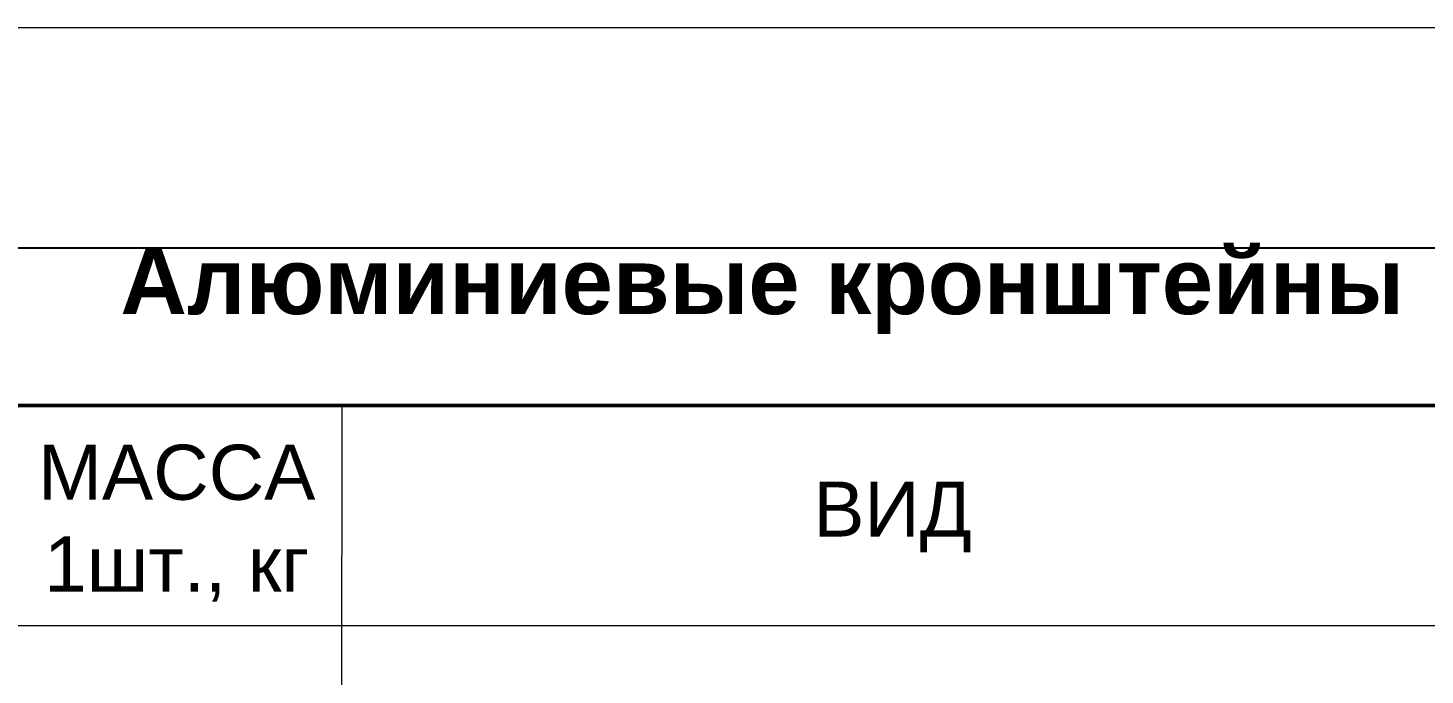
# Model space of a CAD drawing. Extents: x -37 to 4620, y -49 to 348.
# Drawn here: x 1964.1 to 2027.6, y 267.6 to 297 of the extents above; entities that cross this region are included whole.
import ezdxf

# ---------------------------------------------------------------- set-up
doc = ezdxf.new("R2010")
doc.units = 0
doc.header["$LTSCALE"] = 5
doc.layers.get('0').update_dxf_attribs({"linetype": 'CONTINUOUS', "lineweight": 30})
for name, color, linetype, lineweight in [('3', 1, 'CONTINUOUS', 20), ('Рамки', 1, 'CONTINUOUS', 15), ('Текстовый', 7, 'CONTINUOUS', 9)]:
    doc.layers.add(name, color=color, linetype=linetype, lineweight=lineweight)
doc.layers.add('Скрытые', color=14, linetype='CONTINUOUS', plot=False)
doc.styles.add('Каталожный', font='arial.ttf', dxfattribs={"height": 2.5})

msp = doc.modelspace()

# ---------------------------------------------------------------- linework, layer by layer
at = {"linetype": 'Continuous', "lineweight": 50}
msp.add_line((1915, 279.851), (2080, 279.857, 0.033), dxfattribs=at)
at = {"layer": '3', "color": 0, "linetype": 'Continuous'}
msp.add_line((1915, 269.851, -764.744), (2080, 269.851), dxfattribs=at)
at = {"layer": 'Рамки'}
msp.add_line((1978.392, 279.852), (1978.194, 124.138), dxfattribs=at)
at = {"layer": 'Рамки', "linetype": 'Continuous'}
msp.add_lwpolyline([(2100, 297), (1890, 297), (1890, 0), (2100, 0)], close=True, dxfattribs=at)
at = {"layer": 'Скрытые', "linetype": 'Continuous'}
msp.add_lwpolyline([(2080, 10), (2080, 287), (1915, 287), (1915, 10)], close=True, dxfattribs=at)

# ---------------------------------------------------------------- texts
at = {"layer": 'Текстовый', "color": 1, "linetype": 'Continuous', "style": 'Каталожный'}
for s, insert, char_height, width, attachment_point in [('\\pxqc;{\\fArial|b1|i0|c204|p34;\\C256;Алюминиевые кронштейны}', (1915, 287), 3, 165, 1), ('\\pxqc;МАССА\\P1шт., кг', (1963.392, 278.068, 0.054), 2.5, 14.99523, 1), ('\\pxqc;ВИД', (2003.416, 274.786, 0.049), 2.5, 50.0607, 5)]:
    msp.add_mtext(s, dxfattribs=dict(at, insert=insert, char_height=char_height, width=width, attachment_point=attachment_point))

doc.saveas('drawing.dxf')
